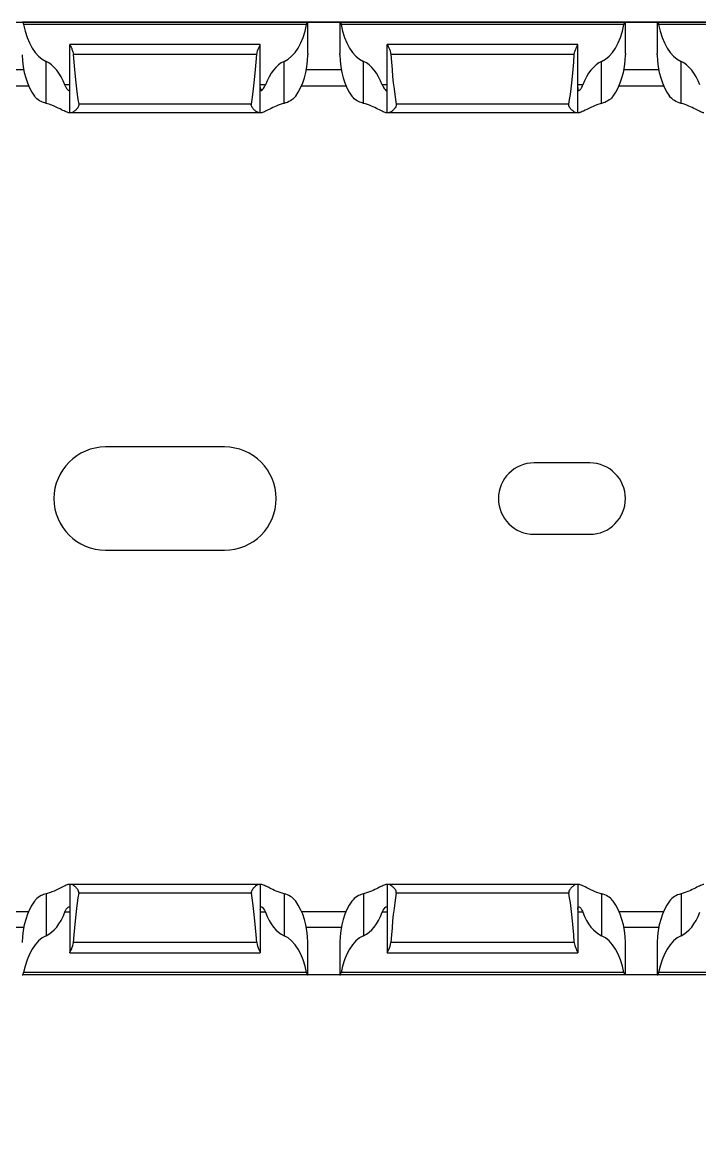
# Model space of a CAD drawing. Header units: millimetres. Extents: x -2573 to 2942, y -1220 to 2800.
# Drawn here: x 1366.5 to 1409.2, y 1580 to 1650 of the extents above; entities that cross this region are included whole.
import ezdxf

# ---------------------------------------------------------------- set-up
doc = ezdxf.new("R2010")
doc.units = ezdxf.units.MM

msp = doc.modelspace()

# ---------------------------------------------------------------- linework, layer by layer
at = {"linetype": 'Continuous', "lineweight": 30}
for p, q in [((1366.536, 1650), (1366.565, 1650)), ((1384.508, 1650), (1366.565, 1650)), ((1384.536, 1650), (1384.508, 1650)), ((1384.536, 1648.038), (1384.536, 1650)), ((1386.536, 1650), (1384.536, 1650)), ((1386.536, 1650), (1386.536, 1648.034)), ((1386.536, 1650), (1386.565, 1650)), ((1404.508, 1650), (1386.565, 1650)), ((1404.536, 1650), (1404.508, 1650)), ((1404.536, 1648.038), (1404.536, 1650)), ((1406.536, 1650), (1404.536, 1650)), ((1406.536, 1650), (1406.536, 1648.034)), ((1406.536, 1650), (1406.565, 1650)), ((1424.508, 1650), (1406.565, 1650)), ((1384.445, 1649.85), (1366.628, 1649.85)), ((1404.445, 1649.85), (1386.628, 1649.85)), ((1424.445, 1649.85), (1406.628, 1649.85)), ((1381.536, 1648.6), (1369.536, 1648.6)), ((1369.536, 1648.6), (1369.536, 1648.596)), ((1369.536, 1644.3), (1369.536, 1648.596)), ((1381.536, 1648.596), (1381.536, 1648.6)), ((1381.536, 1644.3), (1381.536, 1648.596)), ((1401.536, 1648.6), (1389.536, 1648.6)), ((1389.536, 1648.6), (1389.536, 1648.596)), ((1389.536, 1644.3), (1389.536, 1648.596)), ((1401.536, 1648.596), (1401.536, 1648.6)), ((1401.536, 1644.3), (1401.536, 1648.596)), ((1381.315, 1647.961), (1369.758, 1647.961)), ((1401.315, 1647.961), (1389.757, 1647.961)), ((1368.036, 1644.892), (1368.036, 1647.531)), ((1383.036, 1644.892), (1383.036, 1647.531)), ((1388.036, 1644.892), (1388.036, 1647.531)), ((1403.036, 1644.892), (1403.036, 1647.531)), ((1408.036, 1644.892), (1408.036, 1647.531)), ((1366.637, 1647), (1364.436, 1647)), ((1386.637, 1647), (1384.436, 1647)), ((1406.637, 1647), (1404.436, 1647)), ((1364.134, 1646), (1366.939, 1646)), ((1369.536, 1646.05), (1369.219, 1646.05)), ((1381.854, 1646.05), (1381.536, 1646.05)), ((1384.134, 1646), (1386.939, 1646)), ((1389.536, 1646.05), (1389.219, 1646.05)), ((1401.854, 1646.05), (1401.536, 1646.05)), ((1404.134, 1646), (1406.939, 1646)), ((1369.536, 1644.3), (1369.479, 1644.3)), ((1369.621, 1644.3), (1369.536, 1644.3)), ((1381.452, 1644.3), (1369.621, 1644.3)), ((1380.972, 1644.844), (1370.1, 1644.844)), ((1381.536, 1644.3), (1381.452, 1644.3)), ((1381.594, 1644.3), (1381.536, 1644.3)), ((1389.536, 1644.3), (1389.479, 1644.3)), ((1389.621, 1644.3), (1389.536, 1644.3)), ((1401.452, 1644.3), (1389.621, 1644.3)), ((1400.972, 1644.844), (1390.1, 1644.844)), ((1401.536, 1644.3), (1401.452, 1644.3)), ((1401.594, 1644.3), (1401.536, 1644.3)), ((1379.286, 1623.25), (1371.786, 1623.25)), ((1402.286, 1622.25), (1398.786, 1622.25)), ((1398.786, 1617.75), (1402.286, 1617.75)), ((1371.786, 1616.75), (1379.286, 1616.75)), ((1369.536, 1595.7), (1369.479, 1595.7)), ((1369.536, 1595.7), (1369.536, 1591.404)), ((1369.621, 1595.7), (1369.536, 1595.7)), ((1381.452, 1595.7), (1369.621, 1595.7)), ((1381.536, 1595.7), (1381.452, 1595.7)), ((1381.536, 1595.7), (1381.536, 1591.404)), ((1381.594, 1595.7), (1381.536, 1595.7)), ((1389.536, 1595.7), (1389.479, 1595.7)), ((1389.536, 1595.7), (1389.536, 1591.404)), ((1389.621, 1595.7), (1389.536, 1595.7)), ((1401.452, 1595.7), (1389.621, 1595.7)), ((1401.536, 1595.7), (1401.452, 1595.7)), ((1401.536, 1595.7), (1401.536, 1591.404)), ((1401.594, 1595.7), (1401.536, 1595.7)), ((1368.036, 1595.108), (1368.036, 1592.469)), ((1380.972, 1595.156), (1370.1, 1595.156)), ((1383.036, 1595.108), (1383.036, 1592.469)), ((1388.036, 1595.108), (1388.036, 1592.469)), ((1400.972, 1595.156), (1390.1, 1595.156)), ((1403.036, 1595.108), (1403.036, 1592.469)), ((1408.036, 1595.108), (1408.036, 1592.469)), ((1364.134, 1594), (1366.939, 1594)), ((1369.536, 1593.95), (1369.219, 1593.95)), ((1381.854, 1593.95), (1381.536, 1593.95)), ((1384.134, 1594), (1386.939, 1594)), ((1389.536, 1593.95), (1389.219, 1593.95)), ((1401.854, 1593.95), (1401.536, 1593.95)), ((1404.134, 1594), (1406.939, 1594)), ((1366.637, 1593), (1364.436, 1593)), ((1386.637, 1593), (1384.436, 1593)), ((1406.637, 1593), (1404.436, 1593)), ((1381.315, 1592.039), (1369.758, 1592.039)), ((1384.536, 1590), (1384.536, 1591.962)), ((1386.536, 1591.966), (1386.536, 1590)), ((1401.315, 1592.039), (1389.757, 1592.039)), ((1404.536, 1590), (1404.536, 1591.962)), ((1406.536, 1591.966), (1406.536, 1590)), ((1369.536, 1591.4), (1369.536, 1591.404)), ((1369.536, 1591.4), (1381.536, 1591.4)), ((1381.536, 1591.404), (1381.536, 1591.4)), ((1389.536, 1591.4), (1389.536, 1591.404)), ((1389.536, 1591.4), (1401.536, 1591.4)), ((1401.536, 1591.404), (1401.536, 1591.4)), ((1366.536, 1590), (1366.565, 1590)), ((1384.508, 1590), (1366.565, 1590)), ((1384.445, 1590.15), (1366.628, 1590.15)), ((1384.536, 1590), (1384.508, 1590)), ((1386.536, 1590), (1384.536, 1590)), ((1386.536, 1590), (1386.565, 1590)), ((1404.508, 1590), (1386.565, 1590)), ((1404.445, 1590.15), (1386.628, 1590.15)), ((1404.536, 1590), (1404.508, 1590)), ((1406.536, 1590), (1404.536, 1590)), ((1406.536, 1590), (1406.565, 1590)), ((1424.508, 1590), (1406.565, 1590)), ((1424.445, 1590.15), (1406.628, 1590.15))]:
    msp.add_line(p, q, dxfattribs=at)
msp.add_lwpolyline([(1280.536, 1650), (2025.536, 1650), (2025.536, 480), (1280.536, 480)], close=True)
for centre, radius, start, end in [((1371.786, 1620), 3.25, 90, 270), ((1379.286, 1620), 3.25, 270, 90), ((1398.786, 1620), 2.25, 90, 270), ((1402.286, 1620), 2.25, 270, 90)]:
    msp.add_arc(centre, radius, start, end, dxfattribs=at)
for centre, major_axis, ratio, start_param, end_param in [((1368.536, 1650.885), (0, 3.464), 0.57735, 1.874101, 2.888912), ((1382.536, 1650.885), (0, 3.464), 0.57735, 3.394273, 4.409084), ((1388.536, 1650.885), (0, 3.464), 0.57735, 1.874101, 2.888912), ((1402.536, 1650.885), (0, 3.464), 0.57735, 3.394273, 4.409084), ((1408.536, 1650.885), (0, 3.464), 0.57735, 1.874101, 2.888912), ((1368.536, 1648.085), (0, 3.464), 0.57735, 1.609674, 2.480666), ((1370.536, 1655.131), (0, 11.43), 0.087489, 2.248826, 2.690566), ((1380.536, 1655.131), (0, 11.43), 0.087489, 3.592619, 4.034359), ((1382.536, 1648.085), (0, 3.464), 0.57735, 3.80252, 4.673511), ((1388.536, 1648.085), (0, 3.464), 0.57735, 1.609674, 2.480666), ((1390.536, 1655.131), (0, 11.43), 0.087489, 2.248826, 2.690566), ((1400.536, 1655.131), (0, 11.43), 0.087489, 3.592619, 4.034359), ((1402.536, 1648.085), (0, 3.464), 0.57735, 3.80252, 4.673511), ((1408.536, 1648.085), (0, 3.464), 0.57735, 1.609674, 2.480666), ((1367.536, 1644.176), (0, 3.464), 0.57735, 5.283837, 6.030505), ((1383.536, 1644.176), (0, 3.464), 0.57735, 0.25268, 0.999349), ((1387.536, 1644.176), (0, 3.464), 0.57735, 5.283837, 6.030505), ((1403.536, 1644.176), (0, 3.464), 0.57735, 0.25268, 0.999349), ((1407.536, 1644.176), (0, 3.464), 0.57735, 5.283837, 6.030505), ((1368.536, 1591.915), (0, 3.464), 0.57735, 0.660927, 1.531918), ((1370.536, 1584.869), (0, 11.43), 0.087489, 0.451027, 0.892766), ((1380.536, 1584.869), (0, 11.43), 0.087489, 5.390419, 5.832158), ((1382.536, 1591.915), (0, 3.464), 0.57735, 4.751267, 5.622258), ((1388.536, 1591.915), (0, 3.464), 0.57735, 0.660927, 1.531918), ((1390.536, 1584.869), (0, 11.43), 0.087489, 0.451027, 0.892766), ((1400.536, 1584.869), (0, 11.43), 0.087489, 5.390419, 5.832158), ((1402.536, 1591.915), (0, 3.464), 0.57735, 4.751267, 5.622258), ((1408.536, 1591.915), (0, 3.464), 0.57735, 0.660927, 1.531918), ((1367.536, 1595.824), (0, 3.464), 0.57735, 3.394273, 4.140941), ((1383.536, 1595.824), (0, 3.464), 0.57735, 2.142244, 2.888912), ((1387.536, 1595.824), (0, 3.464), 0.57735, 3.394273, 4.140941), ((1403.536, 1595.824), (0, 3.464), 0.57735, 2.142244, 2.888912), ((1407.536, 1595.824), (0, 3.464), 0.57735, 3.394273, 4.140941), ((1368.536, 1589.115), (0, 3.464), 0.57735, 0.25268, 1.267492), ((1382.536, 1589.115), (0, 3.464), 0.57735, 5.015694, 6.030505), ((1388.536, 1589.115), (0, 3.464), 0.57735, 0.25268, 1.267492), ((1402.536, 1589.115), (0, 3.464), 0.57735, 5.015694, 6.030505), ((1408.536, 1589.115), (0, 3.464), 0.57735, 0.25268, 1.267492)]:
    msp.add_ellipse(centre, major_axis=major_axis, ratio=ratio, start_param=start_param, end_param=end_param, dxfattribs=at)
for points, knots in [([(1366.565, 1650), (1366.571, 1649.997), (1366.584, 1649.99), (1366.608, 1649.936), (1366.622, 1649.883), (1366.627, 1649.851), (1366.628, 1649.85)], [0, 0, 0, 0, 0.327129, 0.654035, 0.984568, 1, 1, 1, 1]), ([(1384.445, 1649.85), (1384.447, 1649.86), (1384.455, 1649.899), (1384.471, 1649.953), (1384.492, 1649.994), (1384.503, 1649.998), (1384.508, 1650)], [0, 0, 0, 0, 0.11765, 0.430948, 0.757415, 1, 1, 1, 1]), ([(1386.565, 1650), (1386.571, 1649.997), (1386.584, 1649.99), (1386.608, 1649.936), (1386.622, 1649.883), (1386.627, 1649.851), (1386.628, 1649.85)], [0, 0, 0, 0, 0.327116, 0.654047, 0.984567, 1, 1, 1, 1]), ([(1404.445, 1649.85), (1404.447, 1649.86), (1404.455, 1649.899), (1404.471, 1649.953), (1404.492, 1649.994), (1404.503, 1649.998), (1404.508, 1650)], [0, 0, 0, 0, 0.117635, 0.430951, 0.757398, 1, 1, 1, 1]), ([(1406.565, 1650), (1406.574, 1650), (1406.585, 1649.986), (1406.608, 1649.934), (1406.619, 1649.896), (1406.628, 1649.85)], [0, 0, 0, 0, 0.5, 0.5, 1, 1, 1, 1]), ([(1369.536, 1648.596), (1369.538, 1648.589), (1369.543, 1648.572), (1369.585, 1648.491), (1369.655, 1648.348), (1369.73, 1648.166), (1369.749, 1648.022), (1369.758, 1647.961)], [0, 0, 0, 0, 0.135391, 0.340148, 0.559259, 0.813312, 1, 1, 1, 1]), ([(1381.315, 1647.961), (1381.327, 1648.127), (1381.387, 1648.278), (1381.465, 1648.446), (1381.49, 1648.494), (1381.526, 1648.565), (1381.536, 1648.588), (1381.536, 1648.596)], [0, 0, 0, 0, 0.5, 0.5, 0.75, 0.75, 1, 1, 1, 1]), ([(1389.536, 1648.596), (1389.536, 1648.588), (1389.547, 1648.565), (1389.582, 1648.494), (1389.607, 1648.446), (1389.686, 1648.277), (1389.746, 1648.128), (1389.757, 1647.961)], [0, 0, 0, 0, 0.25, 0.25, 0.5, 0.5, 1, 1, 1, 1]), ([(1401.315, 1647.961), (1401.315, 1647.965), (1401.32, 1648.03), (1401.349, 1648.174), (1401.423, 1648.362), (1401.498, 1648.508), (1401.533, 1648.578), (1401.535, 1648.592), (1401.536, 1648.596)], [0, 0, 0, 0, 0.012017, 0.198653, 0.447303, 0.698712, 0.909614, 1, 1, 1, 1]), ([(1384.536, 1648.038), (1384.536, 1648.037), (1384.537, 1648.02), (1384.536, 1647.986), (1384.535, 1647.954), (1384.535, 1647.95)], [0, 0, 0, 0, 0.038181, 0.888918, 1, 1, 1, 1]), ([(1386.538, 1647.95), (1386.538, 1647.963), (1386.537, 1647.995), (1386.537, 1648.019), (1386.537, 1648.034)], [0, 0, 0, 0, 0.38156, 1, 1, 1, 1]), ([(1404.536, 1648.038), (1404.536, 1648.037), (1404.537, 1648.02), (1404.536, 1647.986), (1404.535, 1647.954), (1404.535, 1647.95)], [0, 0, 0, 0, 0.038181, 0.888923, 1, 1, 1, 1]), ([(1406.538, 1647.95), (1406.538, 1647.963), (1406.537, 1647.995), (1406.537, 1648.019), (1406.537, 1648.034)], [0, 0, 0, 0, 0.38156, 1, 1, 1, 1]), ([(1369.219, 1646.05), (1369.227, 1646.029), (1369.26, 1645.944), (1369.335, 1645.816), (1369.429, 1645.71), (1369.499, 1645.689), (1369.533, 1645.75), (1369.535, 1645.843), (1369.536, 1645.886)], [0, 0, 0, 0, 0.061102, 0.24258, 0.448574, 0.652499, 0.836791, 1, 1, 1, 1]), ([(1381.536, 1645.886), (1381.536, 1645.812), (1381.541, 1645.758), (1381.571, 1645.698), (1381.595, 1645.692), (1381.692, 1645.747), (1381.788, 1645.872), (1381.854, 1646.05)], [0, 0, 0, 0, 0.25, 0.25, 0.5, 0.5, 1, 1, 1, 1]), ([(1389.219, 1646.05), (1389.285, 1645.871), (1389.382, 1645.746), (1389.477, 1645.693), (1389.502, 1645.698), (1389.531, 1645.757), (1389.536, 1645.812), (1389.536, 1645.886)], [0, 0, 0, 0, 0.5, 0.5, 0.75, 0.75, 1, 1, 1, 1]), ([(1401.536, 1645.886), (1401.537, 1645.849), (1401.539, 1645.765), (1401.564, 1645.698), (1401.619, 1645.696), (1401.698, 1645.766), (1401.785, 1645.888), (1401.834, 1646.002), (1401.854, 1646.05)], [0, 0, 0, 0, 0.135856, 0.312224, 0.485089, 0.66426, 0.859763, 1, 1, 1, 1]), ([(1368.036, 1644.892), (1367.932, 1644.924), (1367.68, 1645.002), (1367.445, 1645.178), (1367.332, 1645.321), (1367.309, 1645.35)], [0, 0, 0, 0, 0.360865, 0.870433, 1, 1, 1, 1]), ([(1383.764, 1645.35), (1383.688, 1645.265), (1383.519, 1645.075), (1383.245, 1644.948), (1383.069, 1644.9), (1383.036, 1644.892)], [0, 0, 0, 0, 0.399191, 0.889576, 1, 1, 1, 1]), ([(1388.036, 1644.892), (1387.932, 1644.924), (1387.68, 1645.002), (1387.445, 1645.178), (1387.332, 1645.321), (1387.309, 1645.35)], [0, 0, 0, 0, 0.360891, 0.870434, 1, 1, 1, 1]), ([(1403.764, 1645.35), (1403.688, 1645.265), (1403.519, 1645.075), (1403.245, 1644.948), (1403.069, 1644.9), (1403.036, 1644.892)], [0, 0, 0, 0, 0.399215, 0.889605, 1, 1, 1, 1]), ([(1408.036, 1644.892), (1407.888, 1644.929), (1407.747, 1644.985), (1407.501, 1645.137), (1407.394, 1645.235), (1407.309, 1645.35)], [0, 0, 0, 0, 0.5, 0.5, 1, 1, 1, 1]), ([(1369.479, 1644.3), (1369.469, 1644.301), (1369.417, 1644.304), (1369.255, 1644.368), (1368.91, 1644.542), (1368.493, 1644.753), (1368.163, 1644.853), (1368.036, 1644.892)], [0, 0, 0, 0, 0.052332, 0.27279, 0.517649, 0.81495, 1, 1, 1, 1]), ([(1370.1, 1644.844), (1370.108, 1644.804), (1370.104, 1644.762), (1370.08, 1644.684), (1370.06, 1644.649), (1369.994, 1644.553), (1369.942, 1644.5), (1369.839, 1644.409), (1369.788, 1644.371), (1369.695, 1644.317), (1369.653, 1644.3), (1369.621, 1644.3)], [0, 0, 0, 0, 0.125, 0.125, 0.25, 0.25, 0.5, 0.5, 0.75, 0.75, 1, 1, 1, 1]), ([(1381.452, 1644.3), (1381.428, 1644.304), (1381.37, 1644.315), (1381.242, 1644.399), (1381.113, 1644.514), (1381.021, 1644.63), (1380.976, 1644.722), (1380.965, 1644.794), (1380.971, 1644.832), (1380.972, 1644.844)], [0, 0, 0, 0, 0.163841, 0.401493, 0.643549, 0.778476, 0.884705, 0.962581, 1, 1, 1, 1]), ([(1383.036, 1644.892), (1382.86, 1644.847), (1382.694, 1644.785), (1382.391, 1644.655), (1382.25, 1644.585), (1382.001, 1644.461), (1381.89, 1644.405), (1381.754, 1644.344), (1381.714, 1644.328), (1381.645, 1644.306), (1381.616, 1644.3), (1381.594, 1644.3)], [0, 0, 0, 0, 0.25, 0.25, 0.5, 0.5, 0.75, 0.75, 0.875, 0.875, 1, 1, 1, 1]), ([(1389.479, 1644.3), (1389.457, 1644.3), (1389.428, 1644.306), (1389.359, 1644.328), (1389.319, 1644.344), (1389.182, 1644.405), (1389.072, 1644.461), (1388.821, 1644.586), (1388.682, 1644.655), (1388.378, 1644.786), (1388.212, 1644.848), (1388.036, 1644.892)], [0, 0, 0, 0, 0.125, 0.125, 0.25, 0.25, 0.5, 0.5, 0.75, 0.75, 1, 1, 1, 1]), ([(1390.1, 1644.844), (1390.102, 1644.827), (1390.107, 1644.784), (1390.091, 1644.704), (1390.026, 1644.588), (1389.905, 1644.461), (1389.767, 1644.354), (1389.671, 1644.305), (1389.632, 1644.301), (1389.621, 1644.3)], [0, 0, 0, 0, 0.052558, 0.130504, 0.247861, 0.469463, 0.712401, 0.920759, 1, 1, 1, 1]), ([(1401.452, 1644.3), (1401.419, 1644.3), (1401.377, 1644.317), (1401.285, 1644.371), (1401.233, 1644.409), (1401.131, 1644.5), (1401.078, 1644.553), (1401.012, 1644.649), (1400.993, 1644.684), (1400.968, 1644.761), (1400.965, 1644.804), (1400.972, 1644.844)], [0, 0, 0, 0, 0.25, 0.25, 0.5, 0.5, 0.75, 0.75, 0.875, 0.875, 1, 1, 1, 1]), ([(1403.036, 1644.892), (1403.006, 1644.884), (1402.759, 1644.818), (1402.334, 1644.633), (1401.897, 1644.405), (1401.674, 1644.308), (1401.609, 1644.301), (1401.594, 1644.3)], [0, 0, 0, 0, 0.043589, 0.353892, 0.672585, 0.920218, 1, 1, 1, 1]), ([(1409.479, 1644.3), (1409.457, 1644.3), (1409.428, 1644.306), (1409.359, 1644.328), (1409.319, 1644.344), (1409.182, 1644.405), (1409.072, 1644.461), (1408.821, 1644.586), (1408.682, 1644.655), (1408.378, 1644.786), (1408.212, 1644.848), (1408.036, 1644.892)], [0, 0, 0, 0, 0.125, 0.125, 0.25, 0.25, 0.5, 0.5, 0.75, 0.75, 1, 1, 1, 1]), ([(1369.479, 1595.7), (1369.469, 1595.699), (1369.417, 1595.696), (1369.255, 1595.632), (1368.91, 1595.458), (1368.493, 1595.247), (1368.163, 1595.147), (1368.036, 1595.108)], [0, 0, 0, 0, 0.052332, 0.27279, 0.517649, 0.81495, 1, 1, 1, 1]), ([(1370.1, 1595.156), (1370.108, 1595.196), (1370.104, 1595.238), (1370.08, 1595.316), (1370.06, 1595.351), (1369.994, 1595.447), (1369.942, 1595.5), (1369.839, 1595.591), (1369.788, 1595.629), (1369.695, 1595.683), (1369.653, 1595.7), (1369.621, 1595.7)], [0, 0, 0, 0, 0.125, 0.125, 0.25, 0.25, 0.5, 0.5, 0.75, 0.75, 1, 1, 1, 1]), ([(1381.452, 1595.7), (1381.428, 1595.696), (1381.37, 1595.685), (1381.242, 1595.601), (1381.113, 1595.486), (1381.021, 1595.37), (1380.976, 1595.278), (1380.965, 1595.206), (1380.971, 1595.168), (1380.972, 1595.156)], [0, 0, 0, 0, 0.163841, 0.401493, 0.643549, 0.778476, 0.884705, 0.962581, 1, 1, 1, 1]), ([(1383.036, 1595.108), (1382.86, 1595.153), (1382.694, 1595.215), (1382.391, 1595.345), (1382.25, 1595.415), (1382.001, 1595.539), (1381.89, 1595.595), (1381.754, 1595.656), (1381.714, 1595.672), (1381.645, 1595.694), (1381.616, 1595.7), (1381.594, 1595.7)], [0, 0, 0, 0, 0.25, 0.25, 0.5, 0.5, 0.75, 0.75, 0.875, 0.875, 1, 1, 1, 1]), ([(1389.479, 1595.7), (1389.457, 1595.7), (1389.428, 1595.694), (1389.359, 1595.672), (1389.319, 1595.656), (1389.182, 1595.595), (1389.072, 1595.539), (1388.821, 1595.414), (1388.682, 1595.345), (1388.378, 1595.214), (1388.212, 1595.152), (1388.036, 1595.108)], [0, 0, 0, 0, 0.125, 0.125, 0.25, 0.25, 0.5, 0.5, 0.75, 0.75, 1, 1, 1, 1]), ([(1390.1, 1595.156), (1390.102, 1595.173), (1390.107, 1595.216), (1390.091, 1595.296), (1390.026, 1595.412), (1389.905, 1595.539), (1389.767, 1595.646), (1389.671, 1595.695), (1389.632, 1595.699), (1389.621, 1595.7)], [0, 0, 0, 0, 0.052558, 0.130504, 0.247861, 0.469463, 0.712401, 0.920759, 1, 1, 1, 1]), ([(1401.452, 1595.7), (1401.419, 1595.7), (1401.377, 1595.683), (1401.285, 1595.629), (1401.233, 1595.591), (1401.131, 1595.5), (1401.078, 1595.447), (1401.012, 1595.351), (1400.993, 1595.316), (1400.968, 1595.239), (1400.965, 1595.196), (1400.972, 1595.156)], [0, 0, 0, 0, 0.25, 0.25, 0.5, 0.5, 0.75, 0.75, 0.875, 0.875, 1, 1, 1, 1]), ([(1403.036, 1595.108), (1403.006, 1595.116), (1402.759, 1595.182), (1402.334, 1595.367), (1401.897, 1595.595), (1401.674, 1595.692), (1401.609, 1595.699), (1401.594, 1595.7)], [0, 0, 0, 0, 0.043589, 0.353892, 0.672585, 0.920218, 1, 1, 1, 1]), ([(1409.479, 1595.7), (1409.457, 1595.7), (1409.428, 1595.694), (1409.359, 1595.672), (1409.319, 1595.656), (1409.182, 1595.595), (1409.072, 1595.539), (1408.821, 1595.414), (1408.682, 1595.345), (1408.378, 1595.214), (1408.212, 1595.152), (1408.036, 1595.108)], [0, 0, 0, 0, 0.125, 0.125, 0.25, 0.25, 0.5, 0.5, 0.75, 0.75, 1, 1, 1, 1]), ([(1368.036, 1595.108), (1367.932, 1595.076), (1367.68, 1594.998), (1367.445, 1594.822), (1367.332, 1594.679), (1367.309, 1594.65)], [0, 0, 0, 0, 0.360865, 0.870433, 1, 1, 1, 1]), ([(1383.764, 1594.65), (1383.688, 1594.735), (1383.519, 1594.925), (1383.245, 1595.052), (1383.069, 1595.1), (1383.036, 1595.108)], [0, 0, 0, 0, 0.399191, 0.889576, 1, 1, 1, 1]), ([(1388.036, 1595.108), (1387.932, 1595.076), (1387.68, 1594.998), (1387.445, 1594.822), (1387.332, 1594.679), (1387.309, 1594.65)], [0, 0, 0, 0, 0.360891, 0.870434, 1, 1, 1, 1]), ([(1403.764, 1594.65), (1403.688, 1594.735), (1403.519, 1594.925), (1403.245, 1595.052), (1403.069, 1595.1), (1403.036, 1595.108)], [0, 0, 0, 0, 0.399215, 0.889605, 1, 1, 1, 1]), ([(1408.036, 1595.108), (1407.888, 1595.071), (1407.747, 1595.015), (1407.501, 1594.863), (1407.394, 1594.765), (1407.309, 1594.65)], [0, 0, 0, 0, 0.5, 0.5, 1, 1, 1, 1]), ([(1369.219, 1593.95), (1369.227, 1593.971), (1369.26, 1594.056), (1369.335, 1594.184), (1369.429, 1594.29), (1369.499, 1594.311), (1369.533, 1594.25), (1369.535, 1594.157), (1369.536, 1594.114)], [0, 0, 0, 0, 0.061102, 0.24258, 0.448574, 0.652499, 0.836791, 1, 1, 1, 1]), ([(1381.536, 1594.114), (1381.536, 1594.188), (1381.541, 1594.242), (1381.571, 1594.302), (1381.595, 1594.308), (1381.692, 1594.253), (1381.788, 1594.128), (1381.854, 1593.95)], [0, 0, 0, 0, 0.25, 0.25, 0.5, 0.5, 1, 1, 1, 1]), ([(1389.219, 1593.95), (1389.285, 1594.129), (1389.382, 1594.254), (1389.477, 1594.307), (1389.502, 1594.302), (1389.531, 1594.243), (1389.536, 1594.188), (1389.536, 1594.114)], [0, 0, 0, 0, 0.5, 0.5, 0.75, 0.75, 1, 1, 1, 1]), ([(1401.536, 1594.114), (1401.537, 1594.151), (1401.539, 1594.235), (1401.564, 1594.302), (1401.619, 1594.304), (1401.698, 1594.234), (1401.785, 1594.112), (1401.834, 1593.998), (1401.854, 1593.95)], [0, 0, 0, 0, 0.135856, 0.312224, 0.485089, 0.66426, 0.859763, 1, 1, 1, 1]), ([(1369.536, 1591.404), (1369.538, 1591.411), (1369.543, 1591.428), (1369.585, 1591.509), (1369.655, 1591.652), (1369.73, 1591.834), (1369.749, 1591.978), (1369.758, 1592.039)], [0, 0, 0, 0, 0.135391, 0.340148, 0.559259, 0.813312, 1, 1, 1, 1]), ([(1381.315, 1592.039), (1381.327, 1591.873), (1381.387, 1591.722), (1381.465, 1591.554), (1381.49, 1591.506), (1381.526, 1591.435), (1381.536, 1591.412), (1381.536, 1591.404)], [0, 0, 0, 0, 0.5, 0.5, 0.75, 0.75, 1, 1, 1, 1]), ([(1384.536, 1591.962), (1384.536, 1591.963), (1384.537, 1591.98), (1384.536, 1592.014), (1384.535, 1592.046), (1384.535, 1592.05)], [0, 0, 0, 0, 0.038181, 0.888918, 1, 1, 1, 1]), ([(1386.538, 1592.05), (1386.538, 1592.037), (1386.537, 1592.005), (1386.537, 1591.981), (1386.537, 1591.966)], [0, 0, 0, 0, 0.38156, 1, 1, 1, 1]), ([(1389.536, 1591.404), (1389.536, 1591.412), (1389.547, 1591.435), (1389.582, 1591.506), (1389.607, 1591.554), (1389.686, 1591.723), (1389.746, 1591.872), (1389.757, 1592.039)], [0, 0, 0, 0, 0.25, 0.25, 0.5, 0.5, 1, 1, 1, 1]), ([(1401.315, 1592.039), (1401.315, 1592.035), (1401.32, 1591.97), (1401.349, 1591.826), (1401.423, 1591.638), (1401.498, 1591.492), (1401.533, 1591.422), (1401.535, 1591.408), (1401.536, 1591.404)], [0, 0, 0, 0, 0.012017, 0.198653, 0.447303, 0.698712, 0.909614, 1, 1, 1, 1]), ([(1404.536, 1591.962), (1404.536, 1591.963), (1404.537, 1591.98), (1404.536, 1592.014), (1404.535, 1592.046), (1404.535, 1592.05)], [0, 0, 0, 0, 0.038181, 0.888923, 1, 1, 1, 1]), ([(1406.538, 1592.05), (1406.538, 1592.037), (1406.537, 1592.005), (1406.537, 1591.981), (1406.537, 1591.966)], [0, 0, 0, 0, 0.38156, 1, 1, 1, 1]), ([(1366.565, 1590), (1366.571, 1590.003), (1366.584, 1590.01), (1366.608, 1590.064), (1366.622, 1590.117), (1366.627, 1590.149), (1366.628, 1590.15)], [0, 0, 0, 0, 0.327129, 0.654035, 0.984568, 1, 1, 1, 1]), ([(1384.445, 1590.15), (1384.447, 1590.14), (1384.455, 1590.101), (1384.471, 1590.047), (1384.492, 1590.006), (1384.503, 1590.002), (1384.508, 1590)], [0, 0, 0, 0, 0.11765, 0.430948, 0.757415, 1, 1, 1, 1]), ([(1386.565, 1590), (1386.571, 1590.003), (1386.584, 1590.01), (1386.608, 1590.064), (1386.622, 1590.117), (1386.627, 1590.149), (1386.628, 1590.15)], [0, 0, 0, 0, 0.327116, 0.654047, 0.984567, 1, 1, 1, 1]), ([(1404.445, 1590.15), (1404.447, 1590.14), (1404.455, 1590.101), (1404.471, 1590.047), (1404.492, 1590.006), (1404.503, 1590.002), (1404.508, 1590)], [0, 0, 0, 0, 0.117635, 0.430951, 0.757398, 1, 1, 1, 1]), ([(1406.565, 1590), (1406.574, 1590), (1406.585, 1590.014), (1406.608, 1590.066), (1406.619, 1590.104), (1406.628, 1590.15)], [0, 0, 0, 0, 0.5, 0.5, 1, 1, 1, 1])]:
    msp.add_open_spline(points, degree=3, knots=knots, dxfattribs=at)

doc.saveas('drawing.dxf')
